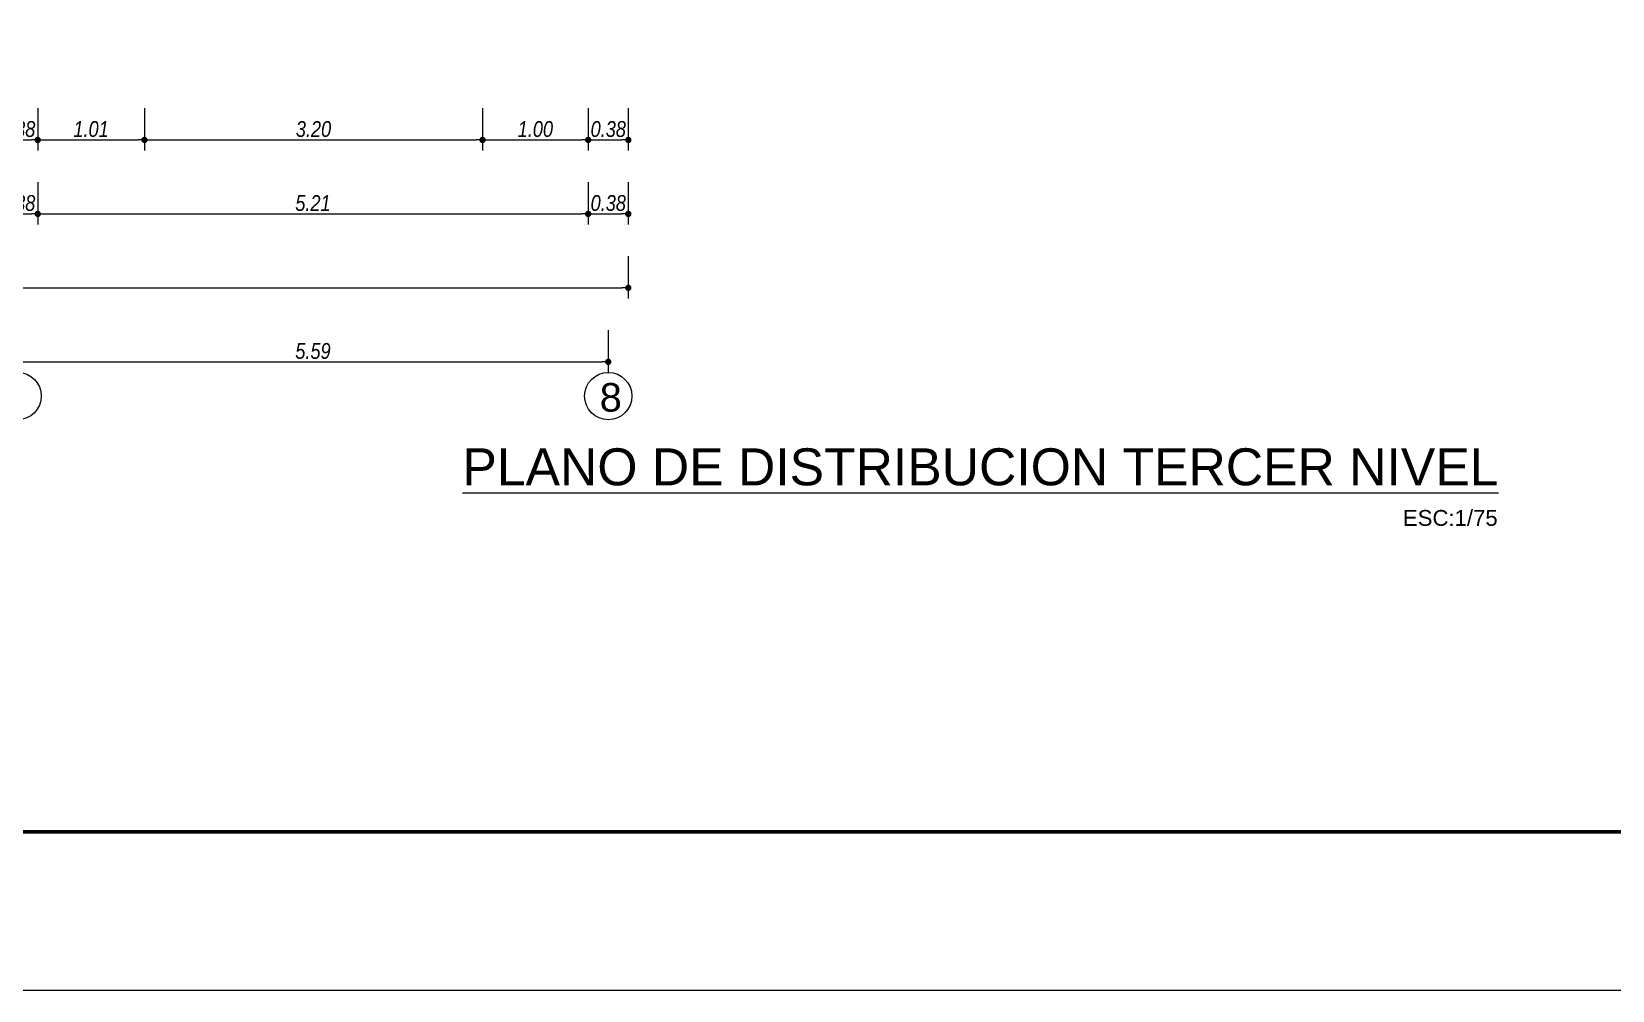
# Model space of a CAD drawing. Header units: inches. Extents: x 140 to 978, y -82 to 38.
# Drawn here: x 801.84 to 816.8, y -22.35 to -13.28 of the extents above; entities that cross this region are included whole.
import ezdxf

# ---------------------------------------------------------------- set-up
doc = ezdxf.new("R2010")
doc.units = ezdxf.units.IN
doc.header["$MEASUREMENT"] = 0
doc.layers.get('0').update_dxf_attribs({"lineweight": 0})
for name, color, linetype, lineweight in [('UNSAAC- ROTULO', 7, 'Continuous', 60), ('UNSAAC-COTA', 48, 'Continuous', 0), ('UNSAAC-FACHADA(2DO PLANO)', 7, 'Continuous', 30), ('UNSAAC-TEXTOS', 250, 'Continuous', 0)]:
    doc.layers.add(name, color=color, linetype=linetype, lineweight=lineweight)
doc.styles.add('narrow', font='')
doc.styles.get("Standard").update_dxf_attribs({"font": 'arial.ttf'})
doc.styles.get('narrow').set_extended_font_data('Arial Narrow', italic=True)
doc.dimstyles.new('1EN75', dxfattribs={"dimtxt": 0.15, "dimasz": 0.06, "dimexe": 0.1, "dimexo": 0.15, "dimgap": 0.025, "dimtad": 1, "dimzin": 1, "dimdsep": 46, "dimtxsty": 'narrow', "dimblk": 'DOT', "dimcen": 0.1, "dimclrd": 256, "dimclre": 256, "dimclrt": 256, "dimaunit": 1, "dimadec": 3, "dimazin": 0, "dimtfac": 1, "dimtmove": 2, "dimatfit": 3, "dimldrblk": 'ARCHTICK', "dimfxl": 0.3, "dimfxlon": 1, "dimtolj": 1, "dimtzin": 0, "dimlwd": 0, "dimlwe": 0, "dimarcsym": 0})

# ---------------------------------------------------------------- blocks, each defined once
blk = doc.blocks.new('_Dot')
at = {"color": 0, "linetype": 'ByBlock', "lineweight": -2}
blk.add_line((-0.5, 0), (-1, 0), dxfattribs=at)
at = {"color": 0, "linetype": 'ByBlock', "const_width": 0.5}
blk.add_lwpolyline([(-0.25, 0, 1), (0.25, 0, 1)], format="xyb", close=True, dxfattribs=at)
blk = doc.blocks.new('*D450')
at = {"layer": 'Defpoints', "color": 0, "transparency": 16777216}
for p in [(801.517, -13.301), (801.897, -13.301), (801.897, -14.301)]:
    blk.add_point(p, dxfattribs=at)
at = {"layer": 'UNSAAC-COTA', "lineweight": 0, "transparency": 16777216}
for p, q in [((801.517, -14.001), (801.517, -14.401)), ((801.897, -14.001), (801.897, -14.401)), ((801.577, -14.301), (801.837, -14.301))]:
    blk.add_line(p, q, dxfattribs=at)
at = {"layer": 'UNSAAC-COTA', "lineweight": 0, "transparency": 16777216, "xscale": 0.06, "yscale": 0.06, "zscale": 0.06, "rotation": 180}
blk.add_blockref('_Dot', (801.517, -14.301), dxfattribs=at)
at = {"layer": 'UNSAAC-COTA', "lineweight": 0, "transparency": 16777216, "xscale": 0.06, "yscale": 0.06, "zscale": 0.06}
blk.add_blockref('_Dot', (801.897, -14.301), dxfattribs=at)
at = {"layer": 'UNSAAC-COTA', "transparency": 16777216, "insert": (801.707, -14.199), "char_height": 0.15, "attachment_point": 5, "style": 'narrow'}
blk.add_mtext('\\A1;0.38', dxfattribs=at)
blk = doc.blocks.new('_ArchTick')
at = {"layer": 'UNSAAC-FACHADA(2DO PLANO)', "color": 0, "const_width": 0.15}
blk.add_lwpolyline([(-0.5, -0.5), (0.5, 0.5)], dxfattribs=at)
blk = doc.blocks.new('*D451')
at = {"layer": 'Defpoints', "color": 0, "transparency": 16777216}
for p in [(801.897, -13.301), (802.907, -13.301), (802.907, -14.301)]:
    blk.add_point(p, dxfattribs=at)
at = {"layer": 'UNSAAC-COTA', "lineweight": 0, "transparency": 16777216}
for p, q in [((801.897, -14.001), (801.897, -14.401)), ((802.907, -14.001), (802.907, -14.401)), ((801.957, -14.301), (802.847, -14.301))]:
    blk.add_line(p, q, dxfattribs=at)
at = {"layer": 'UNSAAC-COTA', "lineweight": 0, "transparency": 16777216, "xscale": 0.06, "yscale": 0.06, "zscale": 0.06, "rotation": 180}
blk.add_blockref('_Dot', (801.897, -14.301), dxfattribs=at)
at = {"layer": 'UNSAAC-COTA', "lineweight": 0, "transparency": 16777216, "xscale": 0.06, "yscale": 0.06, "zscale": 0.06}
blk.add_blockref('_Dot', (802.907, -14.301), dxfattribs=at)
at = {"layer": 'UNSAAC-COTA', "transparency": 16777216, "insert": (802.402, -14.199), "char_height": 0.15, "attachment_point": 5, "style": 'narrow'}
blk.add_mtext('\\A1;1.01', dxfattribs=at)
blk = doc.blocks.new('*D452')
at = {"layer": 'Defpoints', "color": 0, "transparency": 16777216}
for p in [(802.907, -13.301), (806.107, -13.301), (806.107, -14.301)]:
    blk.add_point(p, dxfattribs=at)
at = {"layer": 'UNSAAC-COTA', "lineweight": 0, "transparency": 16777216}
for p, q in [((802.907, -14.001), (802.907, -14.401)), ((806.107, -14.001), (806.107, -14.401)), ((802.967, -14.301), (806.047, -14.301))]:
    blk.add_line(p, q, dxfattribs=at)
at = {"layer": 'UNSAAC-COTA', "lineweight": 0, "transparency": 16777216, "xscale": 0.06, "yscale": 0.06, "zscale": 0.06, "rotation": 180}
blk.add_blockref('_Dot', (802.907, -14.301), dxfattribs=at)
at = {"layer": 'UNSAAC-COTA', "lineweight": 0, "transparency": 16777216, "xscale": 0.06, "yscale": 0.06, "zscale": 0.06}
blk.add_blockref('_Dot', (806.107, -14.301), dxfattribs=at)
at = {"layer": 'UNSAAC-COTA', "transparency": 16777216, "insert": (804.507, -14.199), "char_height": 0.15, "attachment_point": 5, "style": 'narrow'}
blk.add_mtext('\\A1;3.20', dxfattribs=at)
blk = doc.blocks.new('*D453')
at = {"layer": 'Defpoints', "color": 0, "transparency": 16777216}
for p in [(806.107, -13.301), (807.107, -13.301), (807.107, -14.301)]:
    blk.add_point(p, dxfattribs=at)
at = {"layer": 'UNSAAC-COTA', "lineweight": 0, "transparency": 16777216}
for p, q in [((806.107, -14.001), (806.107, -14.401)), ((807.107, -14.001), (807.107, -14.401)), ((806.167, -14.301), (807.047, -14.301))]:
    blk.add_line(p, q, dxfattribs=at)
at = {"layer": 'UNSAAC-COTA', "lineweight": 0, "transparency": 16777216, "xscale": 0.06, "yscale": 0.06, "zscale": 0.06, "rotation": 180}
blk.add_blockref('_Dot', (806.107, -14.301), dxfattribs=at)
at = {"layer": 'UNSAAC-COTA', "lineweight": 0, "transparency": 16777216, "xscale": 0.06, "yscale": 0.06, "zscale": 0.06}
blk.add_blockref('_Dot', (807.107, -14.301), dxfattribs=at)
at = {"layer": 'UNSAAC-COTA', "transparency": 16777216, "insert": (806.607, -14.199), "char_height": 0.15, "attachment_point": 5, "style": 'narrow'}
blk.add_mtext('\\A1;1.00', dxfattribs=at)
blk = doc.blocks.new('*D454')
at = {"layer": 'Defpoints', "color": 0, "transparency": 16777216}
for p in [(807.107, -13.301), (807.487, -13.301), (807.487, -14.301)]:
    blk.add_point(p, dxfattribs=at)
at = {"layer": 'UNSAAC-COTA', "lineweight": 0, "transparency": 16777216}
for p, q in [((807.107, -14.001), (807.107, -14.401)), ((807.487, -14.001), (807.487, -14.401)), ((807.167, -14.301), (807.427, -14.301))]:
    blk.add_line(p, q, dxfattribs=at)
at = {"layer": 'UNSAAC-COTA', "lineweight": 0, "transparency": 16777216, "xscale": 0.06, "yscale": 0.06, "zscale": 0.06, "rotation": 180}
blk.add_blockref('_Dot', (807.107, -14.301), dxfattribs=at)
at = {"layer": 'UNSAAC-COTA', "lineweight": 0, "transparency": 16777216, "xscale": 0.06, "yscale": 0.06, "zscale": 0.06}
blk.add_blockref('_Dot', (807.487, -14.301), dxfattribs=at)
at = {"layer": 'UNSAAC-COTA', "transparency": 16777216, "insert": (807.297, -14.199), "char_height": 0.15, "attachment_point": 5, "style": 'narrow'}
blk.add_mtext('\\A1;0.38', dxfattribs=at)
blk = doc.blocks.new('*D472')
at = {"layer": 'Defpoints', "color": 0, "transparency": 16777216}
for p in [(801.517, -13.301), (801.897, -13.301), (801.897, -15.001)]:
    blk.add_point(p, dxfattribs=at)
at = {"layer": 'UNSAAC-COTA', "lineweight": 0, "transparency": 16777216}
for p, q in [((801.517, -14.701), (801.517, -15.101)), ((801.897, -14.701), (801.897, -15.101)), ((801.577, -15.001), (801.837, -15.001))]:
    blk.add_line(p, q, dxfattribs=at)
at = {"layer": 'UNSAAC-COTA', "lineweight": 0, "transparency": 16777216, "xscale": 0.06, "yscale": 0.06, "zscale": 0.06, "rotation": 180}
blk.add_blockref('_Dot', (801.517, -15.001), dxfattribs=at)
at = {"layer": 'UNSAAC-COTA', "lineweight": 0, "transparency": 16777216, "xscale": 0.06, "yscale": 0.06, "zscale": 0.06}
blk.add_blockref('_Dot', (801.897, -15.001), dxfattribs=at)
at = {"layer": 'UNSAAC-COTA', "transparency": 16777216, "insert": (801.707, -14.899), "char_height": 0.15, "attachment_point": 5, "style": 'narrow'}
blk.add_mtext('\\A1;0.38', dxfattribs=at)
blk = doc.blocks.new('*D473')
at = {"layer": 'Defpoints', "color": 0, "transparency": 16777216}
for p in [(801.897, -13.301), (807.107, -13.301), (807.107, -15.001)]:
    blk.add_point(p, dxfattribs=at)
at = {"layer": 'UNSAAC-COTA', "lineweight": 0, "transparency": 16777216}
for p, q in [((801.897, -14.701), (801.897, -15.101)), ((807.107, -14.701), (807.107, -15.101)), ((801.957, -15.001), (807.047, -15.001))]:
    blk.add_line(p, q, dxfattribs=at)
at = {"layer": 'UNSAAC-COTA', "lineweight": 0, "transparency": 16777216, "xscale": 0.06, "yscale": 0.06, "zscale": 0.06, "rotation": 180}
blk.add_blockref('_Dot', (801.897, -15.001), dxfattribs=at)
at = {"layer": 'UNSAAC-COTA', "lineweight": 0, "transparency": 16777216, "xscale": 0.06, "yscale": 0.06, "zscale": 0.06}
blk.add_blockref('_Dot', (807.107, -15.001), dxfattribs=at)
at = {"layer": 'UNSAAC-COTA', "transparency": 16777216, "insert": (804.502, -14.899), "char_height": 0.15, "attachment_point": 5, "style": 'narrow'}
blk.add_mtext('\\A1;5.21', dxfattribs=at)
blk = doc.blocks.new('*D474')
at = {"layer": 'Defpoints', "color": 0, "transparency": 16777216}
for p in [(807.107, -13.301), (807.487, -13.301), (807.487, -15.001)]:
    blk.add_point(p, dxfattribs=at)
at = {"layer": 'UNSAAC-COTA', "lineweight": 0, "transparency": 16777216}
for p, q in [((807.107, -14.701), (807.107, -15.101)), ((807.487, -14.701), (807.487, -15.101)), ((807.167, -15.001), (807.427, -15.001))]:
    blk.add_line(p, q, dxfattribs=at)
at = {"layer": 'UNSAAC-COTA', "lineweight": 0, "transparency": 16777216, "xscale": 0.06, "yscale": 0.06, "zscale": 0.06, "rotation": 180}
blk.add_blockref('_Dot', (807.107, -15.001), dxfattribs=at)
at = {"layer": 'UNSAAC-COTA', "lineweight": 0, "transparency": 16777216, "xscale": 0.06, "yscale": 0.06, "zscale": 0.06}
blk.add_blockref('_Dot', (807.487, -15.001), dxfattribs=at)
at = {"layer": 'UNSAAC-COTA', "transparency": 16777216, "insert": (807.297, -14.899), "char_height": 0.15, "attachment_point": 5, "style": 'narrow'}
blk.add_mtext('\\A1;0.38', dxfattribs=at)
blk = doc.blocks.new('*D475')
at = {"layer": 'Defpoints', "color": 0, "transparency": 16777216}
for p in [(767.882, -3.534), (807.487, -13.301), (807.487, -15.701)]:
    blk.add_point(p, dxfattribs=at)
at = {"layer": 'UNSAAC-COTA', "lineweight": 0, "transparency": 16777216}
for p, q in [((767.882, -15.401), (767.882, -15.801)), ((807.487, -15.401), (807.487, -15.801)), ((767.942, -15.701), (807.427, -15.701))]:
    blk.add_line(p, q, dxfattribs=at)
at = {"layer": 'UNSAAC-COTA', "lineweight": 0, "transparency": 16777216, "xscale": 0.06, "yscale": 0.06, "zscale": 0.06, "rotation": 180}
blk.add_blockref('_Dot', (767.882, -15.701), dxfattribs=at)
at = {"layer": 'UNSAAC-COTA', "lineweight": 0, "transparency": 16777216, "xscale": 0.06, "yscale": 0.06, "zscale": 0.06}
blk.add_blockref('_Dot', (807.487, -15.701), dxfattribs=at)
at = {"layer": 'UNSAAC-COTA', "transparency": 16777216, "insert": (787.684, -15.599), "char_height": 0.15, "attachment_point": 5, "style": 'narrow'}
blk.add_mtext('\\A1;39.61', dxfattribs=at)
blk = doc.blocks.new('*D482')
at = {"layer": 'Defpoints', "color": 0, "transparency": 16777216}
for p in [(801.707, -13.491), (807.297, -13.491), (807.297, -16.401)]:
    blk.add_point(p, dxfattribs=at)
at = {"layer": 'UNSAAC-COTA', "lineweight": 0, "transparency": 16777216}
for p, q in [((801.707, -16.101), (801.707, -16.501)), ((807.297, -16.101), (807.297, -16.501)), ((801.767, -16.401), (807.237, -16.401))]:
    blk.add_line(p, q, dxfattribs=at)
at = {"layer": 'UNSAAC-COTA', "lineweight": 0, "transparency": 16777216, "xscale": 0.06, "yscale": 0.06, "zscale": 0.06, "rotation": 180}
blk.add_blockref('_Dot', (801.707, -16.401), dxfattribs=at)
at = {"layer": 'UNSAAC-COTA', "lineweight": 0, "transparency": 16777216, "xscale": 0.06, "yscale": 0.06, "zscale": 0.06}
blk.add_blockref('_Dot', (807.297, -16.401), dxfattribs=at)
at = {"layer": 'UNSAAC-COTA', "transparency": 16777216, "insert": (804.502, -16.299), "char_height": 0.15, "attachment_point": 5, "style": 'narrow'}
blk.add_mtext('\\A1;5.59', dxfattribs=at)

msp = doc.modelspace()

# ---------------------------------------------------------------- linework, layer by layer
at = {"layer": 'UNSAAC- ROTULO', "color": 5, "lineweight": 0, "flags": 128}
msp.add_lwpolyline([(748.395, 31.651), (824.895, 31.651), (824.895, -22.349), (748.395, -22.349)], close=True, dxfattribs=at)
at = {"layer": 'UNSAAC- ROTULO'}
msp.add_lwpolyline([(749.895, 30.151), (823.395, 30.151), (823.395, -20.849), (749.895, -20.849)], close=True, dxfattribs=at)
at = {"layer": 'UNSAAC-TEXTOS'}
for centre in [(801.707, -16.725), (807.297, -16.725)]:
    msp.add_circle(centre, 0.224, dxfattribs=at)

# ---------------------------------------------------------------- texts
at = {"layer": 'UNSAAC-TEXTOS', "insert": (807.216, -16.602), "char_height": 0.27, "width": 0.42503, "attachment_point": 1}
msp.add_mtext('8', dxfattribs=at)
at = {"layer": 'UNSAAC-TEXTOS', "insert": (805.895, -17.955), "char_height": 0.28125, "attachment_point": 7}
msp.add_mtext_dynamic_manual_height_columns('\\pi0.021513;{\\H1.2444x;\\LPLANO DE DISTRIBUCION TERCER NIVEL\\l\\P\\pi8.9235;\\H0.42855x;ESC:1/75}', width=9.79541, gutter_width=12.5, heights=[0], dxfattribs=at)

# ---------------------------------------------------------------- dimensions: what is measured, and where the dimension line sits
at = {"layer": 'UNSAAC-COTA'}
for base, p1, p2, picture, middle in [((807.4869, -15.70083), (767.88187, -3.53449), (807.4869, -13.30083), '*D475', (787.68438, -15.59924)), ((801.897, -14.301), (801.517, -13.301), (801.897, -13.301), '*D450', (801.707, -14.199)), ((801.897, -15.001), (801.517, -13.301), (801.897, -13.301), '*D472', (801.707, -14.899)), ((802.907, -14.301), (801.897, -13.301), (802.907, -13.301), '*D451', (802.402, -14.199)), ((807.107, -15.001), (801.897, -13.301), (807.107, -13.301), '*D473', (804.502, -14.899)), ((806.107, -14.301), (802.907, -13.301), (806.107, -13.301), '*D452', (804.507, -14.199)), ((807.107, -14.301), (806.107, -13.301), (807.107, -13.301), '*D453', (806.607, -14.199)), ((807.487, -14.301), (807.107, -13.301), (807.487, -13.301), '*D454', (807.297, -14.199)), ((807.487, -15.001), (807.107, -13.301), (807.487, -13.301), '*D474', (807.297, -14.899)), ((807.297, -16.401), (801.707, -13.491), (807.297, -13.491), '*D482', (804.502, -16.299))]:
    dim = msp.add_linear_dim(base=base, p1=p1, p2=p2, dimstyle='1EN75', dxfattribs=at)
    dim.commit()
    dim.dimension.update_dxf_attribs({"geometry": picture, "text_midpoint": middle})

doc.saveas('drawing.dxf')
